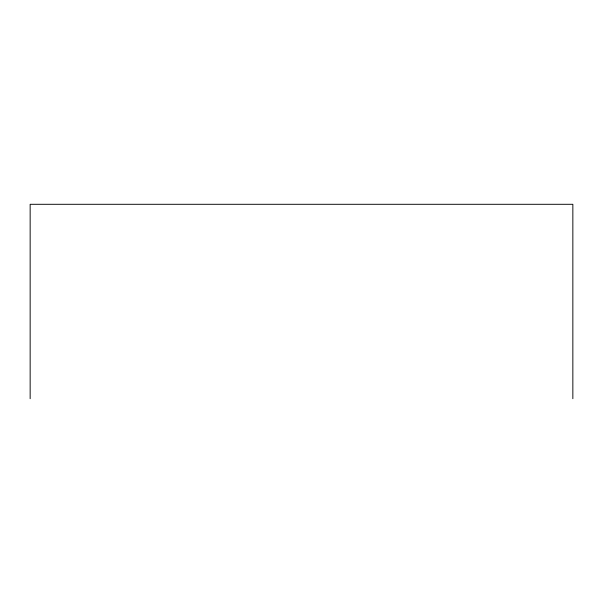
<?xml version="1.0" encoding="UTF-8"?>
<svg xmlns="http://www.w3.org/2000/svg" width="603" height="603" viewBox="0 0 603 603"><rect width="100%" height="100%" fill="white"/><g stroke="black" fill="none" stroke-linecap="round" stroke-linejoin="round"><path stroke-width="0.9" d="M572.85 398.704L572.85 204.296L30.15 204.296L30.15 398.704"/></g></svg>
